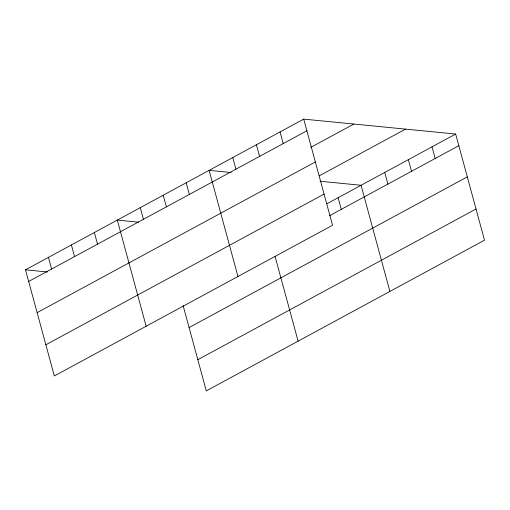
<?xml version="1.0" encoding="UTF-8"?>
<svg xmlns="http://www.w3.org/2000/svg" width="510" height="510" viewBox="0 0 510 510"><rect width="100%" height="100%" fill="white"/><g stroke="black" fill="none" stroke-linecap="round" stroke-linejoin="round"><path stroke-width="0.76" d="M303.711 119.123L332.552 225.267L54.34 375.959L25.5 269.815L303.711 119.123L455.659 134.041L484.5 240.184L206.289 390.877L183.09 305.503M28.662 281.456L306.88 130.764M310.737 147.403L353.857 124.045M37.134 312.643L315.352 161.95M319.273 175.835L405.52 129.119M45.868 344.773L324.079 194.08M326.986 203.739L455.659 134.041M329.454 215.755L458.828 145.681M189.083 327.56L467.3 176.868M197.816 359.69L476.028 208.998M231.151 172.52L209.119 170.359L237.96 276.503M320.044 181.248L361.067 185.277L389.908 291.42M138.586 222.175L117.313 220.09L146.147 326.228M25.5 269.815L47.532 271.983M432.015 146.848L435.177 158.495M408.363 159.662L411.525 171.303M384.719 172.469L387.88 184.11M338.117 197.708L341.279 209.349M280.066 131.931L283.228 143.571M256.415 144.738L259.584 156.385M275.107 256.536L298.095 341.145M232.77 157.552L235.932 169.192M186.169 182.79L189.331 194.431M163.213 195.222L166.381 206.862M140.263 207.653L143.425 219.3M94.356 232.522L97.518 244.162M71.406 244.953L74.568 256.594M48.45 257.384L51.618 269.025"/></g></svg>
